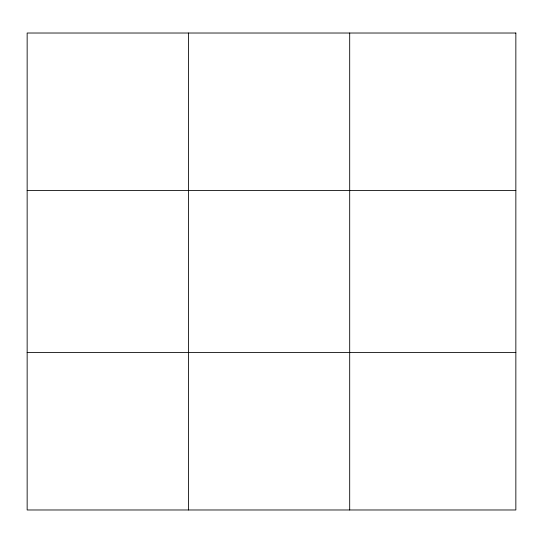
<?xml version="1.0" encoding="UTF-8"?>
<svg xmlns="http://www.w3.org/2000/svg" width="543" height="543" viewBox="0 0 543 543"><rect width="100%" height="100%" fill="white"/><g stroke="black" fill="none" stroke-linecap="round" stroke-linejoin="round"><path stroke-width="0.81" d="M188.421 33.021L188.421 509.979M349.692 33.021L349.692 509.979M27.15 190.417L515.85 190.417M27.15 352.583L515.85 352.583M515.85 33.021L515.85 509.979L27.15 509.979L27.15 33.021L515.85 33.021"/></g></svg>
